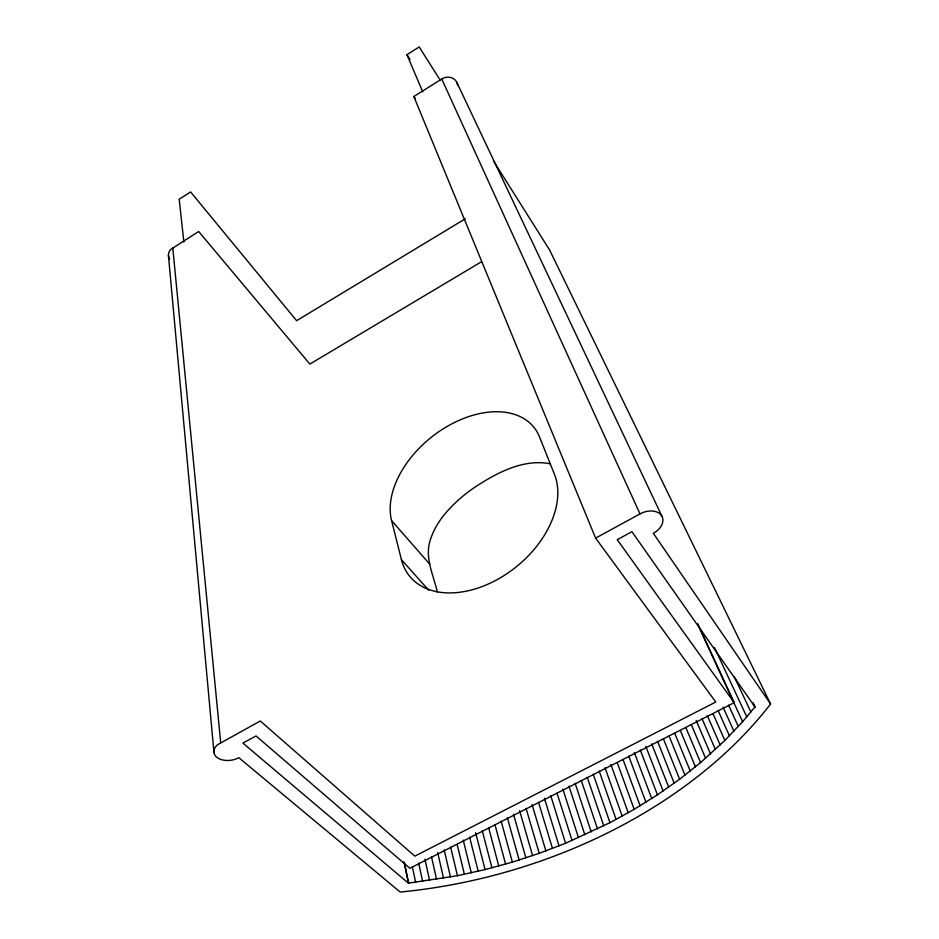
<?xml version="1.0" encoding="UTF-8"?>
<svg xmlns="http://www.w3.org/2000/svg" width="939" height="939" viewBox="0 0 939 939"><rect width="100%" height="100%" fill="white"/><g stroke="black" fill="none" stroke-linecap="round" stroke-linejoin="round"><path stroke-width="1.41" d="M697.771 623.754L734.204 702.677L409.862 868.293L256.03 735.953L242.896 743.089L408.395 883.153L457.446 875.711L485.076 869.584L512.377 862.108L539.244 853.316L565.56 843.257L609.963 822.693L634.189 809.312L657.453 794.817L679.613 779.229L700.564 762.597L724.849 740.448L742.608 721.704L754.991 706.914L753.125 702.982M481.601 261.688L309.847 364.086L198.681 231.499L170.757 249.398A10.599 9.003 -1.5 0 0 169.595 259.176M457.633 85.156A10.986 9.836 -31.2 0 0 441.753 78.993L413.841 96.517L595.608 538.117L715.776 702.032L414.827 856.145L260.279 720.988L217.602 744.697A16.01 10.176 -9.1 0 0 218.048 758.149A16.01 10.176 -9.1 0 0 238.846 757.703L400.167 892.05A410.073 277.744 -15.3 0 0 770.579 703.968L549.55 249.891L493.515 161.038M422.726 91.846L406.951 54.72L419.205 46.95L440.356 80.414M465.333 218.764L296.618 320.68L190.617 191.955L179.196 199.197L183.868 242.109M595.608 538.117L639.999 513.903A16.925 11.632 -23.1 0 1 661.22 515.159A16.925 11.632 -23.1 0 1 654.448 532.636L653.309 533.282L770.579 703.968M550.231 463.784C522.835 458.502 496.121 473.197 473.995 487.787C461.906 496.085 450.873 506.051 441.929 517.706C436.752 524.737 432.527 532.472 430.027 540.864C424.686 558.259 433.618 575.419 437.363 592.122M401.446 559.703A89.275 60.037 -39.1 0 0 498.022 579.14A89.275 60.037 -39.1 0 0 554.433 474.301L539.549 436.999A86.494 56.375 -38.6 0 0 448.408 425.719A86.494 56.375 -38.6 0 0 391.575 520.593L401.446 559.703L428.724 590.22M391.575 520.593L429.71 564.163M734.204 702.677L617.228 539.679L631.935 531.685L754.991 706.914M413.841 96.517L415.437 98.959M406.951 54.72L410.097 59.638M752.984 703.158L754.85 707.09M456.73 82.198L662.007 516.403M734.228 676.596L750.871 712.008M714.579 647.734L746.787 716.88M700.236 629.858L742.608 721.704M728.57 705.154L738.312 726.469M441.753 78.993L639.999 513.903M723.065 707.173L733.922 731.188M718.077 710.471L729.439 735.847M713.006 713.722L724.849 740.448M707.267 715.565L720.178 744.991M702.032 718.687L715.401 749.486M696.151 720.401L710.541 753.923M691.35 724.744L705.6 758.289M685.893 727.666L700.564 762.597M680.364 730.542L695.447 766.846M674.765 733.347L690.247 771.036M669.096 736.082L684.965 775.168M663.368 738.747L679.613 779.229M657.57 741.352L674.179 783.22M651.713 743.888L668.674 787.152M645.797 746.352L663.098 791.014M640.339 750.097L657.453 794.817M634.306 752.421L651.736 798.537M628.719 756.036L645.95 802.199M623.073 759.569L640.105 805.791M617.146 762.445L634.189 809.312M610.878 764.463L628.226 812.763M605.056 767.785L622.193 816.144M599.176 771.036L616.101 819.454M593.248 774.217L609.963 822.693M587.262 777.328L603.765 825.851M581.229 780.356L597.521 828.937M575.138 783.314L591.218 831.954M568.999 786.189L584.88 834.9M562.825 788.995L578.483 837.752M557.038 793.115L572.051 840.546M550.759 795.767L565.56 843.257M544.444 798.338L559.045 845.886M538.505 802.235L552.484 848.445M532.108 804.653L545.888 850.922M526.086 808.397L539.244 853.316M519.607 810.662L532.577 855.629M513.504 814.242L525.875 857.87M507.353 817.752L519.15 860.03M501.156 821.179L512.377 862.108M494.923 824.536L505.593 864.091M488.656 827.811L498.773 866.004M482.341 831.003L491.942 867.836M475.639 832.693L485.076 869.584M469.629 837.154L478.197 871.239M463.232 840.1L471.296 872.812M457.14 844.396L464.382 874.315M450.673 847.189L457.446 875.711M444.182 849.901L450.497 877.038M437.668 852.53L443.548 878.27M431.517 856.791L436.576 879.42M424.944 859.244L429.604 880.477M418.665 863.011L422.62 881.451M412.35 866.709L415.637 882.331M404.545 863.223L408.653 883.13M404.005 861.826L408.395 883.153M172.764 247.755L220.688 742.585M168.421 255.455L213.975 752.62"/></g></svg>
